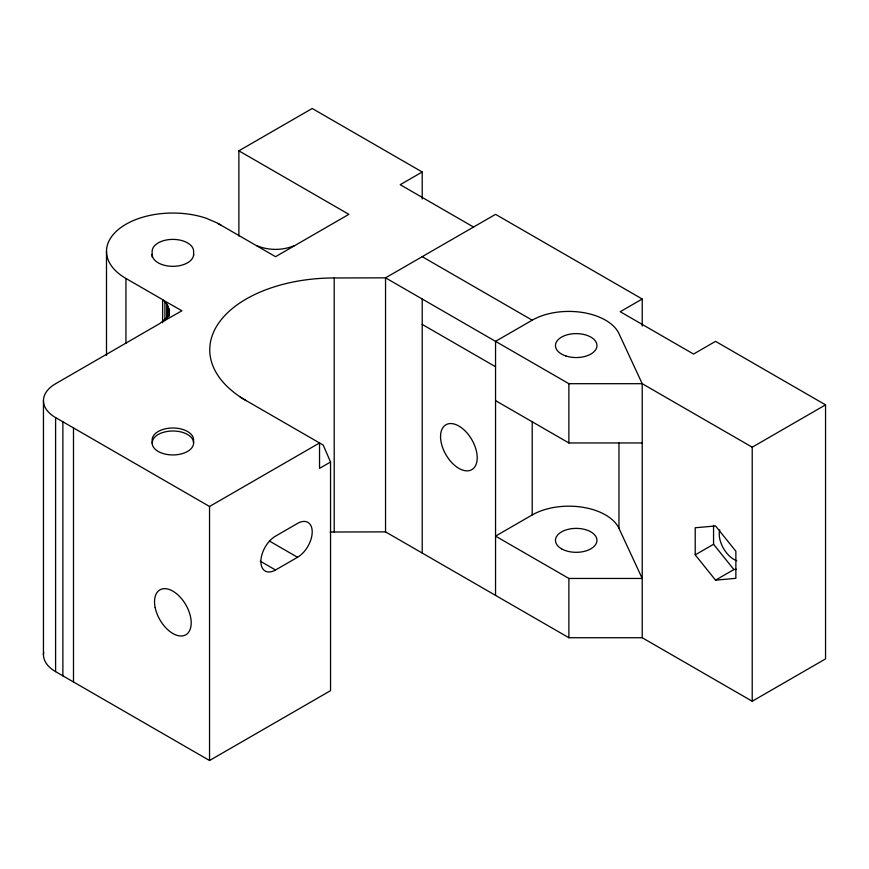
<?xml version="1.0" encoding="UTF-8"?>
<svg xmlns="http://www.w3.org/2000/svg" width="869" height="869" viewBox="0 0 869 869"><rect width="100%" height="100%" fill="white"/><g stroke="black" fill="none" stroke-linecap="round" stroke-linejoin="round"><path stroke-width="1.3" d="M168.847 315.827C170.454 308.538 166.631 301.282 159.918 298.078L125.94 278.46A66.37 38.323 0 0 1 120.215 228.036A66.37 38.323 0 0 1 206.062 218.173L216.881 222.822L275.56 256.681L348.871 214.339L238.877 150.826L238.877 235.955M152.129 442.962L152.835 439.866A20.747 11.97 0 0 1 172.877 430.991A20.747 11.97 0 0 1 192.907 439.866L193.613 442.962A20.747 11.97 0 0 1 172.877 454.943A20.747 11.97 0 0 1 152.129 442.962L152.129 439.975A20.747 11.97 0 0 1 172.877 427.993A20.747 11.97 0 0 1 193.613 439.975L193.613 442.962M168.847 313.122L166.729 317.663L159.918 323.474L55.605 383.729A41.484 23.952 0 0 0 55.605 417.598L55.605 671.639L209.538 760.516L330.546 690.659L330.546 462.015L323.214 445.08L240.235 397.176M238.877 150.826L312.21 108.484L422.215 171.997L422.215 199.023M422.215 171.997L400.207 184.695L473.54 227.037M55.605 417.598L209.538 506.475L319.542 442.962L319.542 468.369L330.546 462.015M642.213 326.038L642.213 299.012L620.216 311.71L693.549 354.052L715.545 341.354L825.55 404.856L825.55 658.898L752.217 701.24L642.213 637.727L642.213 383.696L618.967 333.598A51.858 29.937 0 0 0 532.208 320.183L495.547 341.354L495.547 595.395M275.538 569.988L297.546 557.279A20.747 11.97 -60 0 0 312.21 531.882A20.747 11.97 -60 0 0 297.546 523.41L275.538 536.119A20.747 11.97 -60 0 0 260.874 561.515A20.747 11.97 -60 0 0 275.538 569.988L260.265 561.168M618.967 528.363A51.858 29.937 0 0 0 532.208 514.948L495.547 536.119L568.88 578.45L642.213 578.45L618.967 528.363L618.967 443.005M246.209 400.631A124.452 71.855 0 0 1 219.227 322.323A124.452 71.855 0 0 1 334.207 277.971L385.543 277.841L568.88 383.696L642.213 383.696L752.217 447.198L825.55 404.856M695.222 554.867L695.222 527.765L715.545 525.951L735.869 551.239L735.869 578.33L715.545 580.144L695.222 554.867L713.558 544.276L713.558 525.311M715.545 580.144L733.881 569.564L736.423 569.336M162.622 321.715L181.914 310.776L162.622 299.838L162.622 322.801M294.526 245.558C282.588 250.652 268.521 250.652 256.583 245.569M330.166 532.045A124.452 71.855 0 0 1 334.207 532.002L385.543 531.882L568.88 637.727L642.213 637.727M495.547 400.631L568.88 442.962L642.213 442.962M217.967 223.452L221.215 225.321M642.213 299.012L495.547 214.339L385.543 277.841L385.543 531.882M422.215 256.67L532.208 320.183M422.215 324.419L495.547 366.751M269.336 540.996L297.546 557.279M713.558 544.276L733.881 569.564M752.217 447.198L752.217 701.24M568.88 383.696L568.88 442.962M568.88 578.45L568.88 637.727M532.208 421.454L532.208 514.948M422.215 299.012L422.215 553.053M334.207 277.971L334.207 532.002M209.538 506.475L209.538 760.516M193.613 255.41L193.613 251.358A20.747 11.97 0 0 0 172.877 239.388A20.747 11.97 0 0 0 152.129 251.358L152.129 257.061M168.847 308.43L168.847 316.533M168.043 306.116L168.043 316.924M166.718 303.889L166.718 318.76M164.904 301.782L164.904 320.704M125.94 278.46L125.94 343.32M106.496 251.358L106.496 355.41M73.496 427.993L73.496 682.024M62.872 421.802L62.872 675.832M43.45 400.663L43.45 654.705M55.605 671.639A41.484 23.952 0 0 1 43.678 652.206M193.613 254.356A20.747 11.97 0 0 1 172.877 266.327A20.747 11.97 0 0 1 152.129 254.356M736.749 560.733A20.747 11.97 60 0 1 719.717 529.905M155.16 607.583A25.929 14.969 60 0 0 185.836 634.783A25.929 14.969 60 0 0 177.613 594.613A25.929 14.969 60 0 0 155.16 607.583M440.55 436.618A25.918 14.969 60 0 0 468.043 470.824A25.918 14.969 60 0 0 468.043 434.163A25.918 14.969 60 0 0 440.55 436.618M565.838 355.953A20.747 11.97 0 0 0 596.96 345.59A20.747 11.97 0 0 0 565.838 335.217A20.747 11.97 0 0 0 565.838 355.953M561.548 548.817A20.747 11.97 0 0 0 596.243 543.451A20.747 11.97 0 0 0 570.846 528.786A20.747 11.97 0 0 0 561.548 548.817"/></g></svg>
